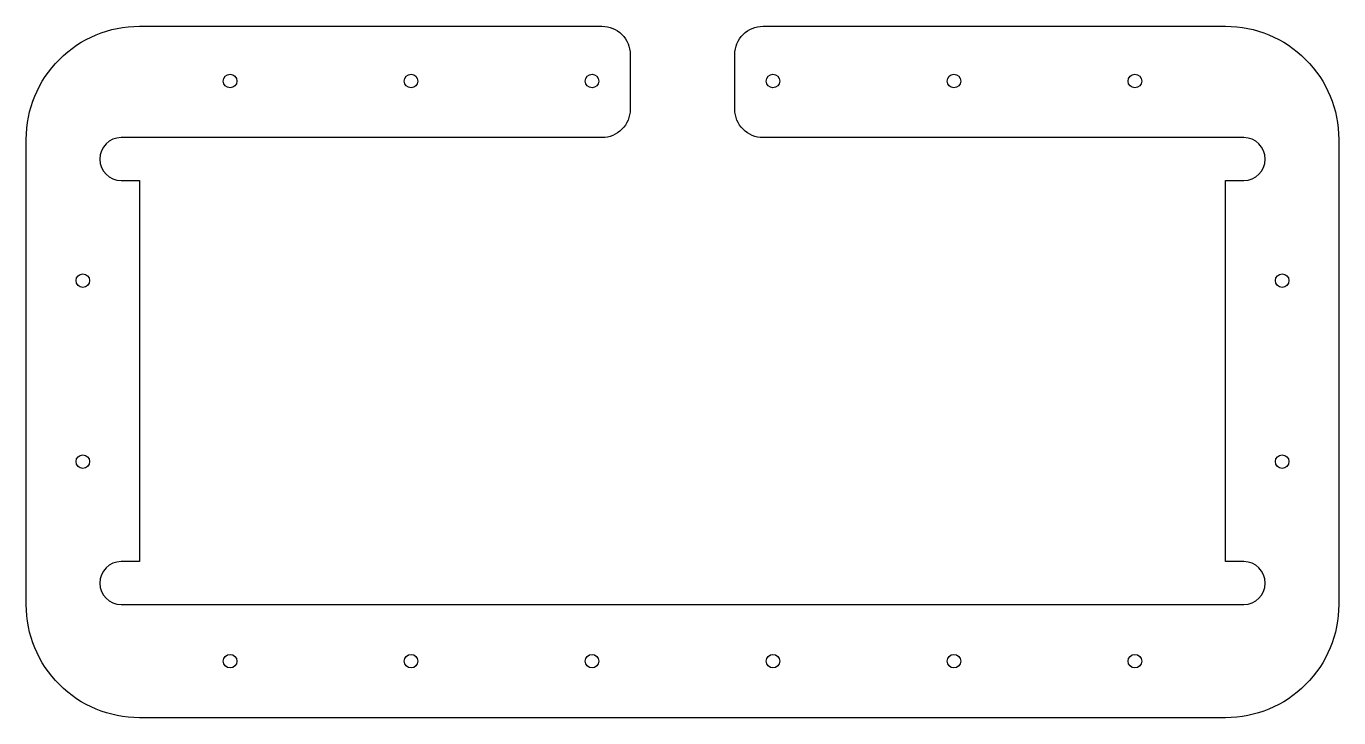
# Model space of a CAD drawing. Header units: millimetres. Extents: x -21 to 211, y -102 to 20.
import ezdxf

# ---------------------------------------------------------------- set-up
doc = ezdxf.new("R2010")
doc.units = ezdxf.units.MM
doc.layers.get('0').update_dxf_attribs({"linetype": 'CONTINUOUS'})

msp = doc.modelspace()

# ---------------------------------------------------------------- linework, layer by layer
msp.add_lwpolyline([(191.3, -101.76), (-0.8, -101.76, -0.414214), (-20.8, -81.76), (-20.8, -40.79), (-20.8, 0.49, -0.414214), (-0.8, 20.49), (81, 20.49, -0.414214), (86, 15.49), (86, 5.8, -0.414214), (81, 0.8), (0, 0.8), (-4, 0.8, 1), (-4, -6.8), (-0.8, -6.8), (-0.8, -74.16), (-4, -74.16, 1), (-4, -81.76), (0, -81.76), (190.5, -81.76), (194.5, -81.76, 1), (194.5, -74.16), (191.3, -74.16), (191.3, -6.8), (194.5, -6.8, 1), (194.5, 0.8), (190.5, 0.8), (109.5, 0.8, -0.414214), (104.5, 5.8), (104.5, 15.49, -0.414214), (109.5, 20.49), (191.3, 20.49, -0.414214), (211.3, 0.49), (211.3, -81.76, -0.414214)], format="xyb", close=True)
for centre in [(15.25, 10.8), (47.25, 10.8), (79.25, 10.8), (111.25, 10.8), (143.25, 10.8), (175.25, 10.8), (-10.8, -24.48), (201.3, -24.48), (-10.8, -56.48), (201.3, -56.48), (15.25, -91.76), (47.25, -91.76), (79.25, -91.76), (111.25, -91.76), (143.25, -91.76), (175.25, -91.76)]:
    msp.add_circle(centre, 1.2)

doc.saveas('drawing.dxf')
